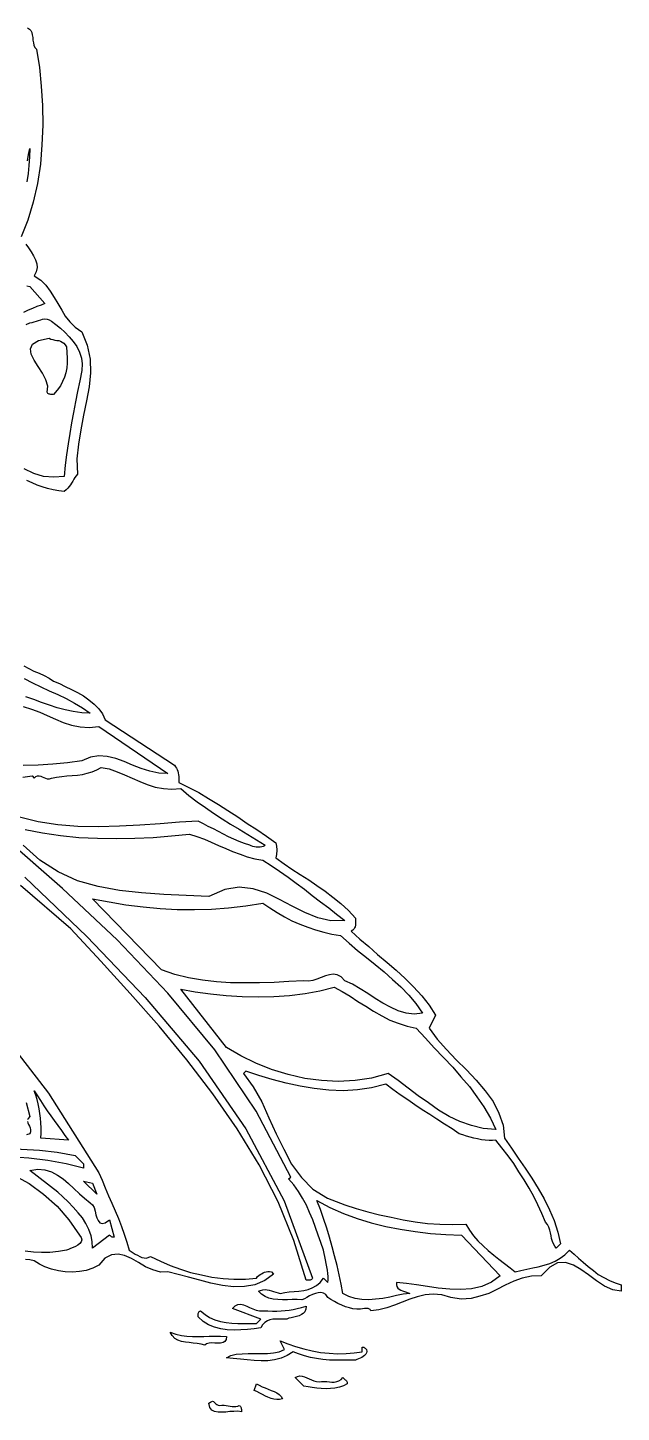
# Model space of a CAD drawing. Extents: x 0.03 to 9.42, y 0.04 to 5.06.
# Drawn here: x 7.612 to 9.421, y 0.097 to 4.322 of the extents above; entities that cross this region are included whole.
import ezdxf

# ---------------------------------------------------------------- set-up
doc = ezdxf.new("R2010")
doc.units = 0
doc.layers.add('1', color=7, linetype='Continuous')

msp = doc.modelspace()

# ---------------------------------------------------------------- linework, layer by layer
for points in [[(7.611, 4.322), (7.617, 4.318), (7.621, 4.313), (7.624, 4.307), (7.625, 4.3), (7.627, 4.292), (7.627, 4.284), (7.629, 4.276), (7.63, 4.269), (7.633, 4.262), (7.638, 4.256), (7.647, 4.201), (7.653, 4.144), (7.657, 4.085), (7.658, 4.025), (7.655, 3.965), (7.65, 3.906), (7.641, 3.847), (7.628, 3.79), (7.612, 3.735), (7.592, 3.684)], [(7.606, 3.661), (7.614, 3.65), (7.622, 3.638), (7.629, 3.626), (7.635, 3.614), (7.639, 3.601), (7.64, 3.59), (7.637, 3.577), (7.631, 3.565), (7.651, 3.552), (7.667, 3.536), (7.68, 3.518), (7.692, 3.499), (7.703, 3.48), (7.715, 3.46), (7.726, 3.442), (7.74, 3.424), (7.756, 3.408), (7.776, 3.394), (7.793, 3.353), (7.802, 3.311), (7.803, 3.269), (7.799, 3.226), (7.791, 3.183), (7.782, 3.14), (7.773, 3.095), (7.766, 3.051), (7.761, 3.006), (7.763, 2.96), (7.759, 2.955), (7.755, 2.949), (7.752, 2.944), (7.749, 2.938), (7.745, 2.932), (7.742, 2.927), (7.738, 2.922), (7.734, 2.917), (7.729, 2.912), (7.723, 2.907), (7.706, 2.909), (7.689, 2.912), (7.672, 2.916), (7.656, 2.921), (7.64, 2.926), (7.625, 2.933), (7.609, 2.94)], [(7.73, 3.348), (7.731, 3.331), (7.732, 3.314), (7.732, 3.298), (7.731, 3.284), (7.728, 3.269), (7.724, 3.256), (7.718, 3.242), (7.711, 3.229), (7.701, 3.216), (7.69, 3.203), (7.687, 3.203), (7.685, 3.203), (7.682, 3.203), (7.679, 3.204), (7.677, 3.204), (7.675, 3.205), (7.673, 3.206), (7.672, 3.208), (7.671, 3.21), (7.673, 3.228), (7.667, 3.247), (7.657, 3.268), (7.643, 3.288), (7.631, 3.307), (7.622, 3.326), (7.62, 3.342), (7.626, 3.356), (7.644, 3.367), (7.677, 3.375), (7.682, 3.372), (7.688, 3.371), (7.694, 3.369), (7.7, 3.368), (7.706, 3.367), (7.711, 3.365), (7.717, 3.362), (7.722, 3.359), (7.726, 3.354), (7.73, 3.348)], [(7.6, 2.375), (7.615, 2.367), (7.63, 2.359), (7.646, 2.352), (7.662, 2.345), (7.677, 2.337), (7.69, 2.328), (7.708, 2.321), (7.726, 2.312), (7.745, 2.303), (7.763, 2.293), (7.782, 2.283), (7.798, 2.271), (7.814, 2.258), (7.828, 2.244), (7.839, 2.228), (7.848, 2.21), (8.059, 2.072), (8.062, 2.067), (8.065, 2.063), (8.067, 2.058), (8.069, 2.053), (8.07, 2.048), (8.071, 2.042), (8.072, 2.037), (8.072, 2.031), (8.072, 2.025), (8.072, 2.019), (8.103, 2.004), (8.133, 1.988), (8.163, 1.97), (8.193, 1.952), (8.222, 1.933), (8.252, 1.914), (8.281, 1.894), (8.31, 1.875), (8.339, 1.855), (8.368, 1.835), (8.369, 1.83), (8.37, 1.825), (8.37, 1.821), (8.371, 1.816), (8.371, 1.812), (8.371, 1.808), (8.37, 1.803), (8.37, 1.799), (8.369, 1.794), (8.368, 1.789), (8.393, 1.771), (8.417, 1.754), (8.442, 1.738), (8.468, 1.722), (8.493, 1.705), (8.518, 1.687), (8.542, 1.669), (8.566, 1.65), (8.589, 1.628), (8.611, 1.605), (8.611, 1.6), (8.611, 1.596), (8.611, 1.591), (8.611, 1.587), (8.611, 1.583), (8.61, 1.578), (8.608, 1.575), (8.606, 1.571), (8.603, 1.568), (8.598, 1.565), (8.624, 1.541), (8.651, 1.518), (8.678, 1.494), (8.707, 1.47), (8.735, 1.446), (8.762, 1.421), (8.788, 1.395), (8.813, 1.368), (8.835, 1.339), (8.855, 1.309), (8.835, 1.269), (8.86, 1.236), (8.888, 1.204), (8.918, 1.173), (8.949, 1.142), (8.979, 1.11), (9.006, 1.078), (9.03, 1.045), (9.048, 1.01), (9.061, 0.973), (9.065, 0.934), (9.086, 0.903), (9.107, 0.872), (9.128, 0.842), (9.148, 0.811), (9.168, 0.78), (9.186, 0.748), (9.202, 0.715), (9.216, 0.682), (9.228, 0.647), (9.236, 0.611), (9.223, 0.598), (9.218, 0.604), (9.214, 0.611), (9.211, 0.618), (9.208, 0.627), (9.207, 0.636), (9.205, 0.645), (9.203, 0.653), (9.2, 0.662), (9.196, 0.67), (9.19, 0.677), (9.179, 0.704), (9.167, 0.73), (9.154, 0.756), (9.14, 0.781), (9.125, 0.806), (9.109, 0.831), (9.093, 0.856), (9.076, 0.88), (9.057, 0.904), (9.039, 0.927), (9.028, 0.926), (9.018, 0.926), (9.006, 0.927), (8.995, 0.928), (8.983, 0.931), (8.972, 0.934), (8.96, 0.937), (8.949, 0.94), (8.938, 0.944), (8.927, 0.947), (8.905, 0.962), (8.882, 0.976), (8.859, 0.991), (8.837, 1.006), (8.814, 1.02), (8.792, 1.035), (8.77, 1.05), (8.747, 1.066), (8.725, 1.082), (8.703, 1.098), (8.66, 1.087), (8.617, 1.081), (8.573, 1.078), (8.529, 1.08), (8.485, 1.085), (8.442, 1.092), (8.399, 1.101), (8.357, 1.113), (8.316, 1.125), (8.276, 1.138), (8.269, 1.131), (8.299, 1.09), (8.325, 1.044), (8.347, 0.996), (8.369, 0.947), (8.392, 0.9), (8.416, 0.854), (8.446, 0.813), (8.481, 0.778), (8.525, 0.75), (8.578, 0.73), (8.613, 0.719), (8.648, 0.709), (8.684, 0.7), (8.719, 0.692), (8.756, 0.684), (8.793, 0.678), (8.83, 0.673), (8.868, 0.671), (8.907, 0.67), (8.947, 0.671), (8.958, 0.653), (8.97, 0.636), (8.984, 0.62), (9, 0.605), (9.015, 0.591), (9.032, 0.577), (9.048, 0.564), (9.065, 0.551), (9.082, 0.538), (9.098, 0.526), (9.115, 0.53), (9.133, 0.534), (9.151, 0.538), (9.168, 0.541), (9.186, 0.546), (9.203, 0.551), (9.219, 0.558), (9.235, 0.567), (9.249, 0.578), (9.263, 0.592), (9.277, 0.58), (9.291, 0.567), (9.305, 0.555), (9.32, 0.542), (9.336, 0.53), (9.351, 0.518), (9.368, 0.508), (9.385, 0.499), (9.402, 0.492), (9.421, 0.486), (9.421, 0.467), (9.395, 0.471), (9.37, 0.482), (9.345, 0.498), (9.321, 0.516), (9.298, 0.533), (9.275, 0.546), (9.251, 0.554), (9.227, 0.553), (9.203, 0.54), (9.177, 0.513), (9.147, 0.512), (9.119, 0.506), (9.093, 0.497), (9.067, 0.485), (9.042, 0.472), (9.017, 0.46), (8.99, 0.451), (8.963, 0.444), (8.933, 0.442), (8.901, 0.447), (8.874, 0.455), (8.848, 0.457), (8.823, 0.455), (8.799, 0.449), (8.776, 0.442), (8.753, 0.433), (8.73, 0.424), (8.706, 0.416), (8.682, 0.41), (8.657, 0.407), (8.656, 0.409), (8.655, 0.411), (8.653, 0.412), (8.651, 0.413), (8.649, 0.414), (8.646, 0.414), (8.643, 0.414), (8.641, 0.414), (8.638, 0.414), (8.626, 0.412), (8.615, 0.412), (8.603, 0.413), (8.592, 0.416), (8.58, 0.419), (8.569, 0.424), (8.557, 0.429), (8.547, 0.435), (8.536, 0.441), (8.526, 0.447), (8.52, 0.456), (8.513, 0.461), (8.505, 0.463), (8.497, 0.462), (8.489, 0.46), (8.48, 0.456), (8.471, 0.452), (8.462, 0.447), (8.455, 0.443), (8.447, 0.44), (8.433, 0.441), (8.418, 0.441), (8.403, 0.44), (8.388, 0.44), (8.374, 0.441), (8.36, 0.442), (8.347, 0.445), (8.335, 0.45), (8.324, 0.457), (8.315, 0.467), (8.321, 0.469), (8.328, 0.471), (8.335, 0.472), (8.341, 0.471), (8.348, 0.47), (8.355, 0.468), (8.361, 0.466), (8.368, 0.464), (8.375, 0.462), (8.381, 0.46), (8.395, 0.463), (8.409, 0.465), (8.424, 0.466), (8.438, 0.467), (8.453, 0.469), (8.466, 0.472), (8.479, 0.477), (8.492, 0.484), (8.503, 0.493), (8.513, 0.506), (8.526, 0.493), (8.527, 0.502), (8.527, 0.511), (8.526, 0.521), (8.525, 0.531), (8.523, 0.541), (8.521, 0.551), (8.519, 0.562), (8.517, 0.572), (8.515, 0.582), (8.513, 0.592), (8.505, 0.615), (8.497, 0.638), (8.489, 0.661), (8.481, 0.684), (8.471, 0.707), (8.461, 0.729), (8.449, 0.75), (8.437, 0.771), (8.423, 0.791), (8.407, 0.809), (8.414, 0.815), (8.308, 1.016), (8.182, 1.203), (8.039, 1.376), (7.884, 1.539), (7.718, 1.695), (7.546, 1.846)], [(7.603, 1.73), (7.792, 1.549), (7.97, 1.363), (8.134, 1.168), (8.276, 0.962), (8.393, 0.742), (8.48, 0.506), (8.479, 0.504), (8.477, 0.502), (8.475, 0.501), (8.473, 0.5), (8.471, 0.5), (8.468, 0.5), (8.466, 0.5), (8.463, 0.5), (8.46, 0.5), (8.423, 0.621), (8.375, 0.739), (8.317, 0.852), (8.25, 0.962), (8.176, 1.069), (8.097, 1.173), (8.012, 1.275), (7.924, 1.375), (7.834, 1.474), (7.743, 1.572), (7.59, 1.705)], [(7.499, 1.298), (7.675, 1.071), (7.828, 0.828), (7.838, 0.805), (7.848, 0.782), (7.858, 0.758), (7.868, 0.735), (7.878, 0.712), (7.888, 0.688), (7.897, 0.664), (7.906, 0.641), (7.914, 0.616), (7.921, 0.592), (7.927, 0.588), (7.933, 0.584), (7.939, 0.58), (7.946, 0.576), (7.953, 0.572), (7.959, 0.569), (7.966, 0.568), (7.973, 0.567), (7.979, 0.569), (7.986, 0.572), (8.016, 0.558), (8.046, 0.545), (8.077, 0.534), (8.108, 0.524), (8.141, 0.516), (8.173, 0.509), (8.207, 0.505), (8.24, 0.503), (8.275, 0.503), (8.309, 0.506), (8.312, 0.511), (8.316, 0.514), (8.32, 0.518), (8.324, 0.52), (8.329, 0.523), (8.333, 0.525), (8.338, 0.526), (8.344, 0.527), (8.349, 0.527), (8.355, 0.526), (8.361, 0.519), (8.334, 0.499), (8.304, 0.486), (8.272, 0.481), (8.239, 0.48), (8.205, 0.484), (8.17, 0.491), (8.136, 0.5), (8.102, 0.509), (8.07, 0.518), (8.039, 0.526), (8.016, 0.525), (7.993, 0.532), (7.971, 0.541), (7.949, 0.554), (7.928, 0.566), (7.907, 0.575), (7.887, 0.58), (7.867, 0.578), (7.847, 0.567), (7.828, 0.546), (7.81, 0.537), (7.79, 0.53), (7.769, 0.527), (7.748, 0.525), (7.726, 0.526), (7.705, 0.529), (7.684, 0.534), (7.664, 0.541), (7.647, 0.549), (7.631, 0.559), (7.618, 0.562), (7.605, 0.563)], [(8.46, 0.421), (8.459, 0.412), (8.456, 0.404), (8.451, 0.399), (8.446, 0.395), (8.439, 0.391), (8.431, 0.389), (8.423, 0.387), (8.415, 0.385), (8.408, 0.384), (8.401, 0.381), (8.394, 0.381), (8.386, 0.381), (8.377, 0.381), (8.368, 0.381), (8.359, 0.381), (8.35, 0.379), (8.342, 0.376), (8.334, 0.371), (8.327, 0.364), (8.322, 0.355), (8.302, 0.352), (8.282, 0.35), (8.261, 0.349), (8.241, 0.348), (8.22, 0.349), (8.2, 0.352), (8.181, 0.357), (8.163, 0.364), (8.146, 0.374), (8.131, 0.388), (8.131, 0.391), (8.131, 0.393), (8.131, 0.396), (8.131, 0.399), (8.132, 0.401), (8.133, 0.403), (8.134, 0.405), (8.136, 0.406), (8.138, 0.407), (8.152, 0.395), (8.166, 0.386), (8.182, 0.379), (8.199, 0.374), (8.216, 0.371), (8.234, 0.369), (8.252, 0.368), (8.271, 0.368), (8.29, 0.368), (8.309, 0.368), (8.322, 0.381), (8.236, 0.414), (8.244, 0.422), (8.252, 0.426), (8.261, 0.427), (8.269, 0.425), (8.279, 0.421), (8.288, 0.417), (8.298, 0.413), (8.308, 0.409), (8.318, 0.407), (8.328, 0.407), (8.344, 0.407), (8.358, 0.406), (8.371, 0.406), (8.384, 0.407), (8.396, 0.408), (8.409, 0.409), (8.421, 0.411), (8.433, 0.414), (8.446, 0.417), (8.46, 0.421)], [(8.217, 0.328), (8.216, 0.319), (8.212, 0.313), (8.207, 0.31), (8.199, 0.308), (8.191, 0.308), (8.182, 0.308), (8.173, 0.309), (8.165, 0.308), (8.157, 0.306), (8.151, 0.302), (8.14, 0.305), (8.128, 0.307), (8.116, 0.308), (8.104, 0.31), (8.092, 0.311), (8.08, 0.313), (8.069, 0.317), (8.06, 0.322), (8.052, 0.331), (8.046, 0.342), (8.063, 0.335), (8.08, 0.331), (8.097, 0.329), (8.114, 0.328), (8.131, 0.328), (8.148, 0.328), (8.165, 0.329), (8.182, 0.329), (8.199, 0.329), (8.217, 0.328)], [(8.631, 0.282), (8.631, 0.296), (8.633, 0.296), (8.635, 0.296), (8.637, 0.296), (8.638, 0.294), (8.64, 0.293), (8.641, 0.292), (8.643, 0.29), (8.644, 0.289), (8.645, 0.283), (8.644, 0.278), (8.642, 0.274), (8.638, 0.27), (8.634, 0.267), (8.63, 0.264), (8.625, 0.262), (8.62, 0.26), (8.615, 0.258), (8.611, 0.256), (8.591, 0.256), (8.571, 0.256), (8.551, 0.256), (8.531, 0.256), (8.511, 0.258), (8.492, 0.261), (8.474, 0.264), (8.455, 0.269), (8.437, 0.275), (8.421, 0.282), (8.402, 0.27), (8.384, 0.262), (8.364, 0.257), (8.344, 0.254), (8.323, 0.254), (8.302, 0.255), (8.281, 0.257), (8.26, 0.259), (8.238, 0.261), (8.217, 0.263), (8.231, 0.27), (8.247, 0.274), (8.265, 0.275), (8.284, 0.276), (8.303, 0.276), (8.323, 0.276), (8.342, 0.276), (8.361, 0.278), (8.378, 0.282), (8.394, 0.289), (8.381, 0.315), (8.404, 0.306), (8.428, 0.298), (8.453, 0.291), (8.479, 0.285), (8.504, 0.28), (8.53, 0.277), (8.556, 0.275), (8.582, 0.276), (8.607, 0.278), (8.631, 0.282)], [(8.388, 0.138), (8.379, 0.136), (8.371, 0.136), (8.362, 0.137), (8.354, 0.139), (8.344, 0.143), (8.336, 0.146), (8.327, 0.151), (8.319, 0.155), (8.31, 0.16), (8.302, 0.164), (8.309, 0.184), (8.317, 0.18), (8.326, 0.175), (8.335, 0.172), (8.345, 0.168), (8.354, 0.164), (8.363, 0.16), (8.371, 0.156), (8.378, 0.151), (8.384, 0.145), (8.388, 0.138)], [(8.572, 0.203), (8.574, 0.201), (8.575, 0.2), (8.577, 0.198), (8.579, 0.196), (8.581, 0.195), (8.583, 0.193), (8.584, 0.191), (8.585, 0.189), (8.585, 0.187), (8.585, 0.184), (8.574, 0.178), (8.562, 0.174), (8.548, 0.171), (8.535, 0.17), (8.521, 0.169), (8.506, 0.17), (8.493, 0.171), (8.479, 0.173), (8.466, 0.175), (8.453, 0.177), (8.427, 0.203), (8.434, 0.206), (8.441, 0.208), (8.448, 0.207), (8.455, 0.205), (8.462, 0.202), (8.469, 0.199), (8.477, 0.196), (8.484, 0.193), (8.492, 0.191), (8.5, 0.19), (8.507, 0.191), (8.515, 0.191), (8.523, 0.191), (8.531, 0.19), (8.539, 0.189), (8.546, 0.189), (8.554, 0.191), (8.56, 0.193), (8.567, 0.197), (8.572, 0.203)], [(8.256, 0.118), (8.258, 0.117), (8.26, 0.115), (8.261, 0.113), (8.262, 0.111), (8.262, 0.109), (8.263, 0.106), (8.263, 0.104), (8.263, 0.101), (8.263, 0.098), (8.252, 0.1), (8.24, 0.099), (8.228, 0.099), (8.215, 0.097), (8.203, 0.097), (8.192, 0.097), (8.181, 0.099), (8.173, 0.104), (8.167, 0.112), (8.164, 0.125), (8.169, 0.128), (8.173, 0.13), (8.175, 0.131), (8.178, 0.13), (8.18, 0.128), (8.183, 0.125), (8.185, 0.123), (8.188, 0.121), (8.192, 0.119), (8.197, 0.118), (8.203, 0.119), (8.21, 0.119), (8.216, 0.118), (8.223, 0.117), (8.229, 0.116), (8.235, 0.115), (8.241, 0.115), (8.246, 0.115), (8.252, 0.116), (8.256, 0.118)]]:
    msp.add_lwpolyline(points)
at = {"layer": '1'}
for points in [[(7.611, 3.916), (7.614, 3.935), (7.618, 3.953), (7.617, 3.928), (7.615, 3.902), (7.613, 3.877), (7.609, 3.852)], [(7.609, 3.534), (7.618, 3.532), (7.664, 3.48), (7.652, 3.475), (7.639, 3.471), (7.626, 3.465), (7.613, 3.46), (7.599, 3.453)], [(7.607, 3.416), (7.618, 3.421), (7.625, 3.422), (7.631, 3.424), (7.638, 3.426), (7.644, 3.429), (7.651, 3.431), (7.657, 3.433), (7.664, 3.434), (7.671, 3.433), (7.677, 3.431), (7.684, 3.427), (7.697, 3.416), (7.711, 3.405), (7.725, 3.393), (7.738, 3.379), (7.75, 3.364), (7.761, 3.349), (7.769, 3.332), (7.775, 3.314), (7.777, 3.296), (7.776, 3.276), (7.77, 3.244), (7.763, 3.212), (7.757, 3.18), (7.751, 3.148), (7.745, 3.116), (7.74, 3.084), (7.735, 3.052), (7.73, 3.019), (7.726, 2.987), (7.723, 2.953), (7.691, 2.95), (7.66, 2.953), (7.63, 2.962), (7.601, 2.976)], [(7.601, 2.336), (7.626, 2.323), (7.651, 2.311), (7.677, 2.299), (7.703, 2.287), (7.729, 2.275), (7.754, 2.261), (7.778, 2.247), (7.802, 2.23), (7.776, 2.231), (7.75, 2.235), (7.726, 2.241), (7.701, 2.247), (7.678, 2.255), (7.654, 2.263), (7.63, 2.272), (7.606, 2.28)], [(7.598, 2.251), (7.623, 2.243), (7.648, 2.233), (7.671, 2.223), (7.696, 2.212), (7.72, 2.202), (7.745, 2.194), (7.771, 2.189), (7.799, 2.187), (7.828, 2.19), (8.039, 2.046), (8.011, 2.047), (7.984, 2.053), (7.957, 2.062), (7.931, 2.072), (7.906, 2.083), (7.88, 2.092), (7.854, 2.098), (7.828, 2.1), (7.803, 2.096), (7.776, 2.085), (7.733, 2.079), (7.688, 2.075), (7.643, 2.072), (7.598, 2.071)], [(7.597, 2.035), (7.625, 2.039), (7.631, 2.032), (7.636, 2.037), (7.641, 2.039), (7.646, 2.039), (7.651, 2.038), (7.656, 2.036), (7.661, 2.034), (7.666, 2.032), (7.671, 2.03), (7.678, 2.03), (7.684, 2.032), (7.699, 2.035), (7.715, 2.037), (7.731, 2.039), (7.747, 2.04), (7.763, 2.041), (7.778, 2.043), (7.793, 2.047), (7.808, 2.051), (7.822, 2.057), (7.835, 2.065), (7.86, 2.06), (7.884, 2.051), (7.907, 2.042), (7.93, 2.032), (7.953, 2.022), (7.976, 2.013), (8, 2.005), (8.025, 2), (8.051, 1.998), (8.078, 2)], [(8.078, 2), (8.103, 1.979), (8.128, 1.96), (8.153, 1.942), (8.178, 1.925), (8.204, 1.908), (8.23, 1.892), (8.256, 1.876), (8.283, 1.86), (8.309, 1.844), (8.335, 1.828), (8.333, 1.826), (8.329, 1.824), (8.325, 1.822), (8.32, 1.821), (8.314, 1.821), (8.308, 1.821), (8.303, 1.822), (8.298, 1.824), (8.293, 1.826), (8.289, 1.828), (8.272, 1.833), (8.256, 1.839), (8.24, 1.846), (8.224, 1.853), (8.208, 1.861), (8.193, 1.869), (8.178, 1.877), (8.162, 1.885), (8.147, 1.893), (8.131, 1.901), (8.074, 1.898), (8.015, 1.893), (7.953, 1.889), (7.891, 1.886), (7.827, 1.884), (7.764, 1.885), (7.703, 1.89), (7.643, 1.899), (7.586, 1.913)], [(8.105, 1.861), (8.127, 1.854), (8.15, 1.846), (8.171, 1.837), (8.193, 1.827), (8.215, 1.817), (8.236, 1.808), (8.259, 1.8), (8.281, 1.792), (8.304, 1.786), (8.328, 1.782), (8.354, 1.766), (8.379, 1.748), (8.405, 1.73), (8.43, 1.712), (8.455, 1.693), (8.479, 1.674), (8.504, 1.655), (8.529, 1.636), (8.553, 1.617), (8.578, 1.598), (8.536, 1.597), (8.496, 1.606), (8.456, 1.622), (8.418, 1.641), (8.379, 1.662), (8.34, 1.681), (8.299, 1.694), (8.256, 1.699), (8.212, 1.692), (8.164, 1.671), (8.095, 1.674), (8.026, 1.677), (7.958, 1.682), (7.891, 1.689), (7.826, 1.701), (7.763, 1.719), (7.704, 1.746), (7.648, 1.782), (7.598, 1.828)], [(7.604, 1.875), (7.657, 1.865), (7.711, 1.857), (7.767, 1.851), (7.824, 1.849), (7.881, 1.848), (7.938, 1.849), (7.994, 1.851), (8.05, 1.856), (8.105, 1.861)], [(8.328, 1.651), (8.35, 1.636), (8.372, 1.622), (8.394, 1.609), (8.417, 1.597), (8.441, 1.586), (8.465, 1.577), (8.489, 1.569), (8.514, 1.562), (8.539, 1.556), (8.565, 1.552), (8.591, 1.529), (8.617, 1.506), (8.644, 1.485), (8.671, 1.463), (8.698, 1.441), (8.724, 1.418), (8.749, 1.395), (8.773, 1.37), (8.795, 1.344), (8.815, 1.315), (8.79, 1.312), (8.765, 1.315), (8.741, 1.322), (8.717, 1.333), (8.694, 1.345), (8.671, 1.36), (8.648, 1.375), (8.625, 1.389), (8.602, 1.403), (8.578, 1.414), (8.567, 1.426), (8.555, 1.432), (8.543, 1.434), (8.532, 1.432), (8.519, 1.429), (8.506, 1.424), (8.493, 1.419), (8.481, 1.415), (8.467, 1.413), (8.453, 1.414), (8.408, 1.412), (8.363, 1.409), (8.318, 1.408), (8.274, 1.407), (8.23, 1.408), (8.187, 1.411), (8.144, 1.416), (8.102, 1.423), (8.06, 1.433), (8.019, 1.447), (7.809, 1.664), (7.86, 1.655), (7.911, 1.646), (7.963, 1.639), (8.015, 1.634), (8.067, 1.631), (8.12, 1.631), (8.172, 1.632), (8.224, 1.636), (8.276, 1.642), (8.328, 1.651)], [(8.796, 1.269), (8.824, 1.239), (8.851, 1.209), (8.879, 1.18), (8.907, 1.15), (8.932, 1.121), (8.958, 1.091), (8.981, 1.06), (9.002, 1.029), (9.022, 0.995), (9.039, 0.96), (9, 0.963), (8.964, 0.972), (8.929, 0.984), (8.896, 1), (8.864, 1.019), (8.833, 1.041), (8.802, 1.063), (8.771, 1.086), (8.741, 1.109), (8.71, 1.131), (8.66, 1.117), (8.61, 1.109), (8.558, 1.106), (8.507, 1.109), (8.456, 1.116), (8.405, 1.128), (8.355, 1.143), (8.307, 1.162), (8.261, 1.185), (8.217, 1.21), (8.078, 1.388), (8.122, 1.38), (8.169, 1.374), (8.216, 1.369), (8.265, 1.366), (8.314, 1.365), (8.362, 1.366), (8.41, 1.369), (8.457, 1.375), (8.502, 1.383), (8.546, 1.394), (8.57, 1.381), (8.594, 1.367), (8.618, 1.351), (8.642, 1.336), (8.666, 1.321), (8.691, 1.307), (8.715, 1.294), (8.741, 1.284), (8.768, 1.275), (8.796, 1.269)], [(7.736, 0.927), (7.651, 0.934), (7.652, 0.949), (7.652, 0.965), (7.651, 0.98), (7.65, 0.995), (7.648, 1.009), (7.646, 1.023), (7.643, 1.038), (7.64, 1.051), (7.636, 1.065), (7.631, 1.078), (7.641, 1.063), (7.65, 1.048), (7.661, 1.032), (7.671, 1.017), (7.682, 1.002), (7.692, 0.987), (7.703, 0.972), (7.714, 0.957), (7.725, 0.942), (7.736, 0.927)], [(7.607, 1.042), (7.618, 1), (7.613, 0.994), (7.611, 0.989)], [(7.611, 0.984), (7.612, 0.98), (7.614, 0.975), (7.617, 0.97), (7.619, 0.965), (7.62, 0.959), (7.62, 0.953), (7.618, 0.947), (7.608, 0.944)], [(7.782, 0.855), (7.782, 0.842), (7.729, 0.855), (7.673, 0.865), (7.615, 0.872), (7.556, 0.877), (7.496, 0.88), (7.437, 0.881), (7.378, 0.881), (7.32, 0.879), (7.264, 0.877), (7.21, 0.875), (7.265, 0.881), (7.319, 0.887), (7.374, 0.893), (7.428, 0.897), (7.483, 0.9), (7.538, 0.901), (7.592, 0.9), (7.647, 0.897), (7.701, 0.891), (7.756, 0.881), (7.782, 0.855)], [(7.569, 0.821), (7.616, 0.795), (7.66, 0.763), (7.701, 0.726), (7.737, 0.684), (7.769, 0.638)], [(7.802, 0.736), (7.809, 0.73), (7.814, 0.722), (7.817, 0.711), (7.819, 0.7), (7.822, 0.69), (7.826, 0.682), (7.831, 0.675), (7.838, 0.673), (7.848, 0.675), (7.861, 0.684), (7.875, 0.631), (7.872, 0.631), (7.87, 0.631), (7.869, 0.631), (7.867, 0.632), (7.865, 0.634), (7.864, 0.635), (7.863, 0.636), (7.861, 0.638), (7.809, 0.598), (7.808, 0.618), (7.805, 0.636), (7.798, 0.655), (7.789, 0.673), (7.778, 0.69), (7.765, 0.706), (7.75, 0.723), (7.735, 0.739), (7.719, 0.754), (7.703, 0.769), (7.618, 0.835), (7.642, 0.839), (7.664, 0.837), (7.684, 0.831), (7.702, 0.821), (7.72, 0.809), (7.736, 0.795), (7.752, 0.78), (7.769, 0.764), (7.785, 0.75), (7.802, 0.736)], [(7.822, 0.763), (7.782, 0.802), (7.809, 0.796), (7.822, 0.763)], [(8.934, 0.638), (9.052, 0.513), (9.025, 0.494), (8.996, 0.481), (8.964, 0.474), (8.931, 0.472), (8.898, 0.473), (8.863, 0.476), (8.83, 0.481), (8.797, 0.486), (8.766, 0.49), (8.736, 0.493), (8.736, 0.486), (8.737, 0.481), (8.74, 0.476), (8.744, 0.473), (8.749, 0.47), (8.754, 0.468), (8.76, 0.466), (8.766, 0.464), (8.771, 0.462), (8.776, 0.46), (8.756, 0.457), (8.736, 0.453), (8.715, 0.448), (8.694, 0.444), (8.672, 0.442), (8.651, 0.44), (8.63, 0.441), (8.61, 0.444), (8.59, 0.45), (8.572, 0.46), (8.567, 0.488), (8.561, 0.516), (8.555, 0.545), (8.547, 0.574), (8.54, 0.602), (8.532, 0.631), (8.523, 0.659), (8.513, 0.688), (8.504, 0.716), (8.493, 0.743), (8.533, 0.722), (8.574, 0.704), (8.616, 0.688), (8.659, 0.675), (8.703, 0.664), (8.747, 0.656), (8.793, 0.649), (8.839, 0.643), (8.886, 0.64), (8.934, 0.638)], [(7.769, 0.638), (7.774, 0.63), (7.776, 0.623), (7.774, 0.617), (7.77, 0.612), (7.764, 0.607), (7.757, 0.603), (7.75, 0.6), (7.742, 0.597), (7.736, 0.594), (7.73, 0.592), (7.705, 0.588), (7.679, 0.585), (7.654, 0.585), (7.629, 0.586), (7.604, 0.589)]]:
    msp.add_lwpolyline(points, dxfattribs=at)

doc.saveas('drawing.dxf')
